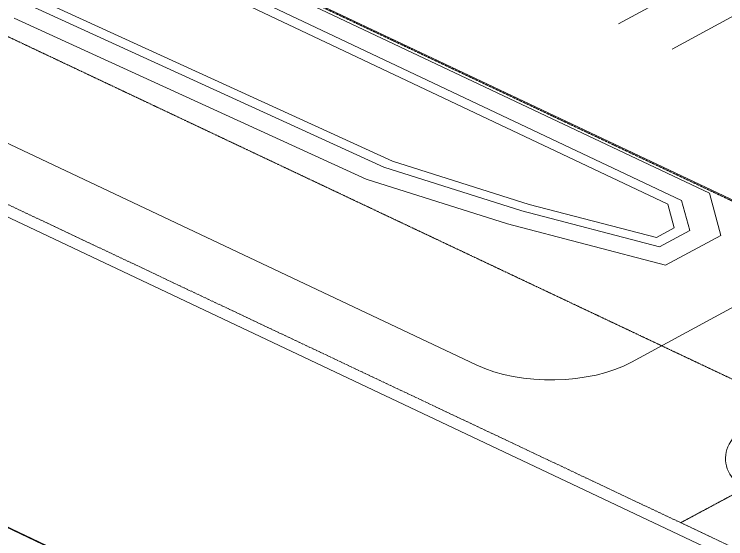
# Model space of a CAD drawing. Header units: inches. Extents: x 27328 to 120839, y -4075 to 4147.
# Drawn here: x 30149 to 31313, y -521 to 337 of the extents above; entities that cross this region are included whole.
import ezdxf

# ---------------------------------------------------------------- set-up
doc = ezdxf.new("R2010")
doc.units = ezdxf.units.IN
doc.header["$MEASUREMENT"] = 0
for name, pattern in [('Center 1_4_', [0.53125, 0.25, -0.09375, 0.09375, -0.09375]), ('Hidden', [0.28125, 0.1875, -0.09375]), ('IMPORT-CENTER2 _2_', [6.328125, 4.21875, -0.703125, 0.703125, -0.703125])]:
    doc.linetypes.add(name, pattern=pattern)
for name, color, linetype, lineweight in [('A-DETL', 90, 'Continuous', 9), ('A-PROP-SBCK', 71, 'Hidden', 15), ('BMP', 80, 'Continuous', 9), ('C-TOPO', 7, 'Continuous', 9), ('EOP-EX', 125, 'Continuous', 9), ('EOP-PR', 4, 'Continuous', 9), ('G-ANNO-SYMB', 111, 'Continuous', 9), ('PAINT', 190, 'Continuous', 9), ('PROP', 3, 'Center 1_4_', 9)]:
    doc.layers.add(name, color=color, linetype=linetype, lineweight=lineweight)

msp = doc.modelspace()

# ---------------------------------------------------------------- linework, layer by layer
at = {"layer": 'A-DETL', "linetype": 'IMPORT-CENTER2 _2_'}
msp.add_line((33245.9, -1443.9), (27848, 1109), dxfattribs=at)
at = {"layer": 'A-PROP-SBCK'}
msp.add_line((31712.3, -152.6), (28813.5, 1218.3), dxfattribs=at)
at = {"layer": 'BMP'}
for p, q in [((29178.2, 1042.1), (31286.1, 44)), ((29132.6, 1013.8), (31218.2, 26.2)), ((29147.8, 1023.2), (31240.8, 32.1)), ((30768, 96.3), (30198.8, 356.7)), ((30753.5, 86.5), (30182.2, 347.9)), ((30724.5, 67), (30149.1, 330.3)), ((30991.3, 25.7), (30768, 96.3)), ((30979.5, 15.1), (30753.5, 86.5)), ((30955.8, -6.1), (30724.5, 67)), ((31286.1, 44), (31304.8, -25)), ((31199.4, -28.4), (30991.3, 25.7)), ((31218.2, 26.2), (31228.8, -12.6)), ((31240.8, 32.1), (31254.1, -16.8)), ((31204.4, -43.4), (30979.5, 15.1)), ((31214.6, -73.4), (30955.8, -6.1)), ((31228.8, -12.6), (31199.4, -28.4)), ((31254.1, -16.8), (31204.4, -43.4)), ((31304.8, -25), (31214.6, -73.4))]:
    msp.add_line(p, q, dxfattribs=at)
at = {"layer": 'C-TOPO'}
msp.add_line((28927.5, 69.4), (31406.4, -1103), dxfattribs=at)
at = {"layer": 'C-TOPO', "lineweight": 25}
msp.add_line((31406.6, -1102.5), (28928.6, 69.5), dxfattribs=at)
at = {"layer": 'EOP-EX'}
msp.add_line((30904.6, -236.7), (28699.8, 806), dxfattribs=at)
at = {"layer": 'EOP-PR'}
for p, q in [((29160, 1056.5), (31364.9, 13.8)), ((31159, -232.2), (31373.8, -115.3))]:
    msp.add_line(p, q, dxfattribs=at)
for centre, start_param, end_param in [((31027.3, -169.9), 3.962045, 5.532841), ((31492.5, -389.9), 2.391248, 3.962045)]:
    msp.add_ellipse(centre, major_axis=(180, 0), ratio=0.507323, start_param=start_param, end_param=end_param, dxfattribs=at)
at = {"layer": 'G-ANNO-SYMB'}
msp.add_line((27327.8, 1334.3), (32725.7, -1218.7), dxfattribs=at)
at = {"layer": 'PAINT'}
for p, q in [((31137.5, 321), (31284.8, 401.2)), ((31225.3, 279.5), (31372.5, 359.7))]:
    msp.add_line(p, q, dxfattribs=at)
at = {"layer": 'PROP'}
for p, q in [((31511.4, -348.9), (28118, 1256)), ((31239.3, -494.9), (31511.4, -348.9))]:
    msp.add_line(p, q, dxfattribs=at)

doc.saveas('drawing.dxf')
